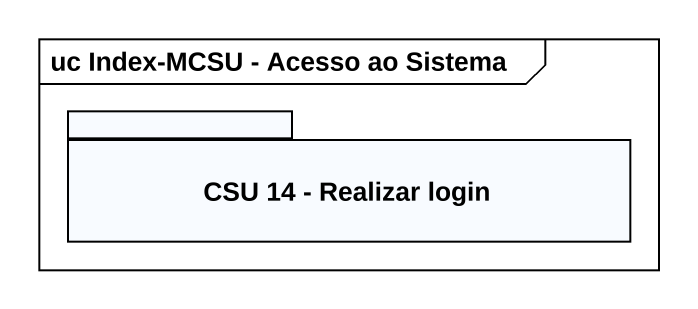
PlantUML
@startuml
mainframe uc Index-MCSU - Acesso ao Sistema
package "CSU 14 - Realizar login" as CSU_14_Realizar_login {
}
@enduml
